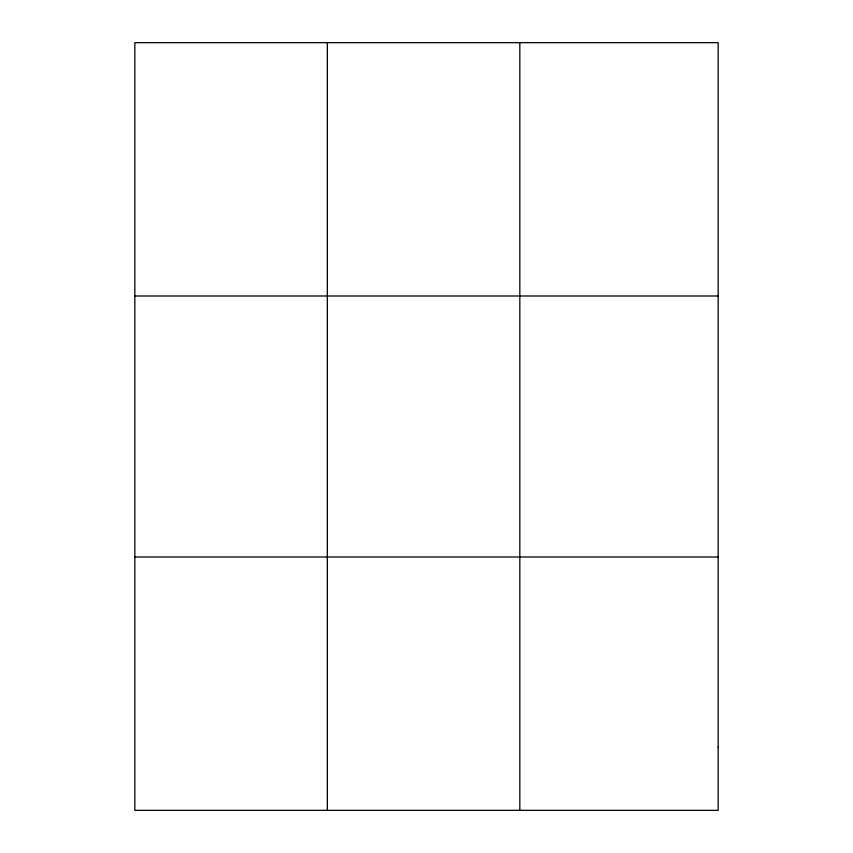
<?xml version="1.0" encoding="UTF-8"?>
<svg xmlns="http://www.w3.org/2000/svg" width="853" height="853" viewBox="0 0 853 853"><rect width="100%" height="100%" fill="white"/><g stroke="black" fill="none" stroke-linecap="round" stroke-linejoin="round"><path stroke-width="1.28" d="M327.339 810.35L327.339 42.65M519.829 810.35L519.829 42.65M134.838 295.991L718.162 295.991M134.838 557.009L718.162 557.009M718.162 747.015L718.162 810.35L134.838 810.35L134.838 42.65L718.162 42.65L718.162 747.015"/></g></svg>
